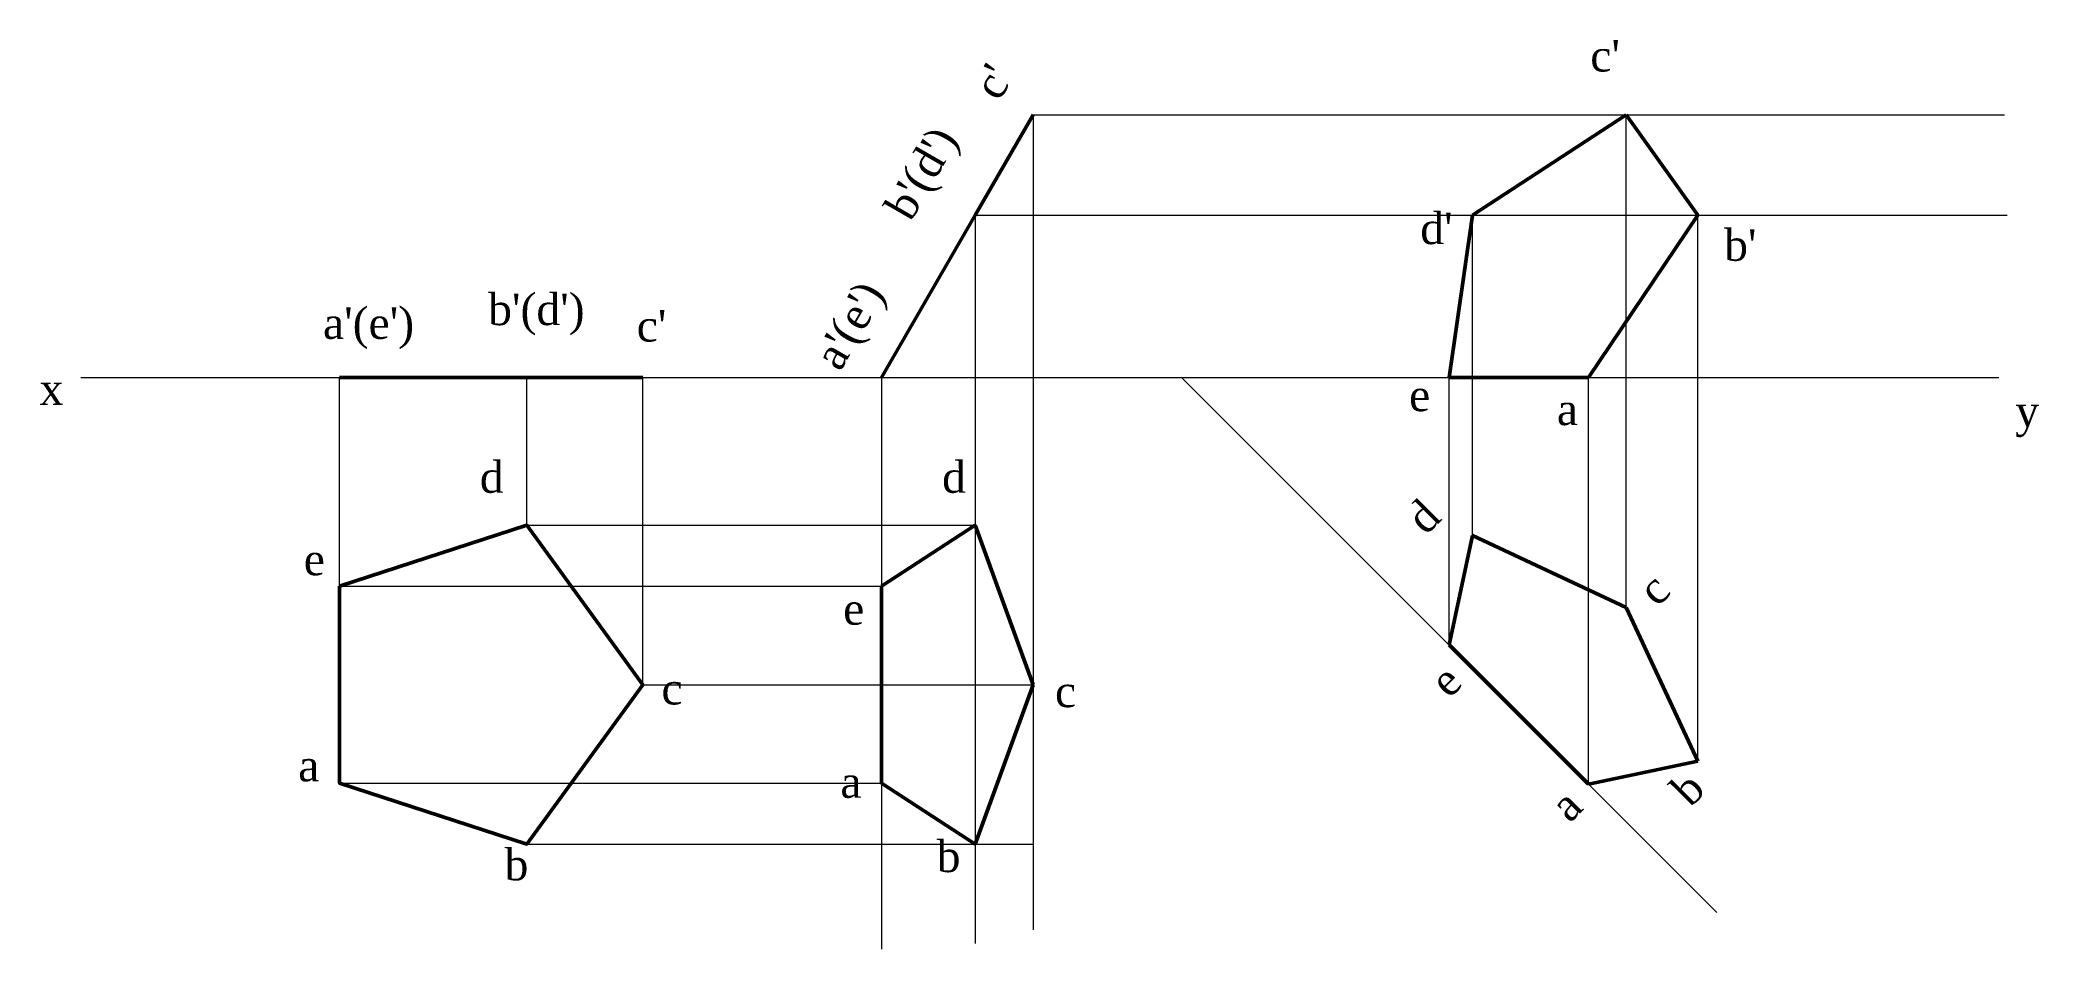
# Paper-space layout 'Layout20' of a CAD drawing. Header units: millimetres. Extents: x 5 to 259, y 12 to 128.
import ezdxf

# ---------------------------------------------------------------- set-up
doc = ezdxf.new("R2010")
doc.units = ezdxf.units.MM
for name, color, linetype, lineweight in [('PROJECTION LINE', 5, 'Continuous', 5), ('VISIBLE LINE', 250, 'Continuous', 50), ('XY LINE', 1, 'Continuous', 15)]:
    doc.layers.add(name, color=color, linetype=linetype, lineweight=lineweight)
doc.styles.get("Standard").update_dxf_attribs({"font": 'times.ttf', "height": 4})

psp = doc.layouts.new('Layout20')

# ---------------------------------------------------------------- linework, layer by layer
at = {"layer": 'PROJECTION LINE'}
for p, q in [((131.49, 118.18), (131.49, 14.75)), ((131.49, 118.18), (254.7, 118.18)), ((206.7, 55.67), (206.7, 118.18)), ((124.14, 105.45), (124.14, 13.01)), ((124.14, 105.45), (255.04, 105.45)), ((187.21, 64.77), (187.21, 105.45)), ((215.81, 36.17), (215.81, 105.45)), ((43.48, 58.35), (43.48, 84.86)), ((67.25, 66.08), (67.25, 84.86)), ((81.95, 45.85), (81.95, 84.86)), ((112.25, 84.86), (112.25, 12.31)), ((150.31, 84.86), (218.22, 16.95)), ((184.26, 50.9), (184.26, 84.86)), ((201.94, 33.23), (201.94, 84.86)), ((67.25, 66.08), (124.14, 66.08)), ((43.48, 58.35), (112.25, 58.35)), ((81.95, 45.85), (131.49, 45.85)), ((43.48, 33.35), (112.25, 33.35)), ((67.25, 25.63), (131.49, 25.63))]:
    psp.add_line(p, q, dxfattribs=at)
at = {"layer": 'VISIBLE LINE'}
for p, q in [((124.14, 105.45), (131.49, 118.18)), ((206.7, 118.18), (187.21, 105.45)), ((215.81, 105.45), (206.7, 118.18)), ((112.25, 84.86), (124.14, 105.45)), ((187.21, 105.45), (184.26, 84.86)), ((201.94, 84.86), (215.81, 105.45)), ((43.48, 84.86), (67.25, 84.86)), ((67.25, 84.86), (81.95, 84.86)), ((184.26, 84.86), (201.94, 84.86)), ((112.25, 58.35), (124.14, 66.08)), ((124.14, 66.08), (131.49, 45.85)), ((184.26, 50.9), (187.21, 64.77)), ((187.21, 64.77), (206.7, 55.67)), ((112.25, 33.35), (112.25, 58.35)), ((206.7, 55.67), (215.81, 36.17)), ((201.94, 33.23), (184.26, 50.9)), ((131.49, 45.85), (124.14, 25.63)), ((215.81, 36.17), (201.94, 33.23)), ((124.14, 25.63), (112.25, 33.35))]:
    psp.add_line(p, q, dxfattribs=at)
psp.add_lwpolyline([(43.48, 58.35), (43.48, 33.35), (67.25, 25.63), (81.95, 45.85), (67.25, 66.08)], close=True, dxfattribs=at)
at = {"layer": 'XY LINE'}
psp.add_line((10.66, 84.86), (254, 84.86), dxfattribs=at)

# ---------------------------------------------------------------- texts
at = {"layer": 'PROJECTION LINE'}
for s, p in [("c'", (202.16, 123.67)), ("d'", (180.59, 101.77)), ("b'", (219.14, 99.65)), ("a'(e')", (41.38, 89.74)), ("b'(d')", (62.33, 91.49)), ("c'", (81.18, 89.4)), ('e', (179.17, 80.57)), ('a', (197.92, 78.8)), ('d', (61.28, 70.21)), ('d', (119.93, 70.21)), ('e', (38.94, 59.75)), ('e', (107.37, 53.47)), ('c', (84.32, 43.35)), ('c', (134.25, 43.01)), ('a', (38.24, 33.59)), ('a', (107.02, 31.5)), ('b', (119.24, 22.08)), ('b', (64.42, 21.03))]:
    psp.add_text(s, height=4, dxfattribs=at).set_placement(p)
for s, rotation, p in [("c'", 60, (127.18, 119.78)), ("b'(d')", 60, (115.94, 104.5)), ("a'(e')", 60, (106.98, 85.49)), ('d', 45, (181.31, 64.72)), ('c', 45, (210.67, 55.61)), ('e', 45, (184.26, 44)), ('b', 45, (214.85, 30.19)), ('a', 45, (199.55, 28.21))]:
    psp.add_text(s, height=4, rotation=rotation, dxfattribs=at).set_placement(p)
at = {"layer": 'XY LINE'}
for s, p in [('x', (5.42, 81.37)), ('y', (256.09, 78.58))]:
    psp.add_text(s, height=4, dxfattribs=at).set_placement(p)

doc.saveas('drawing.dxf')
